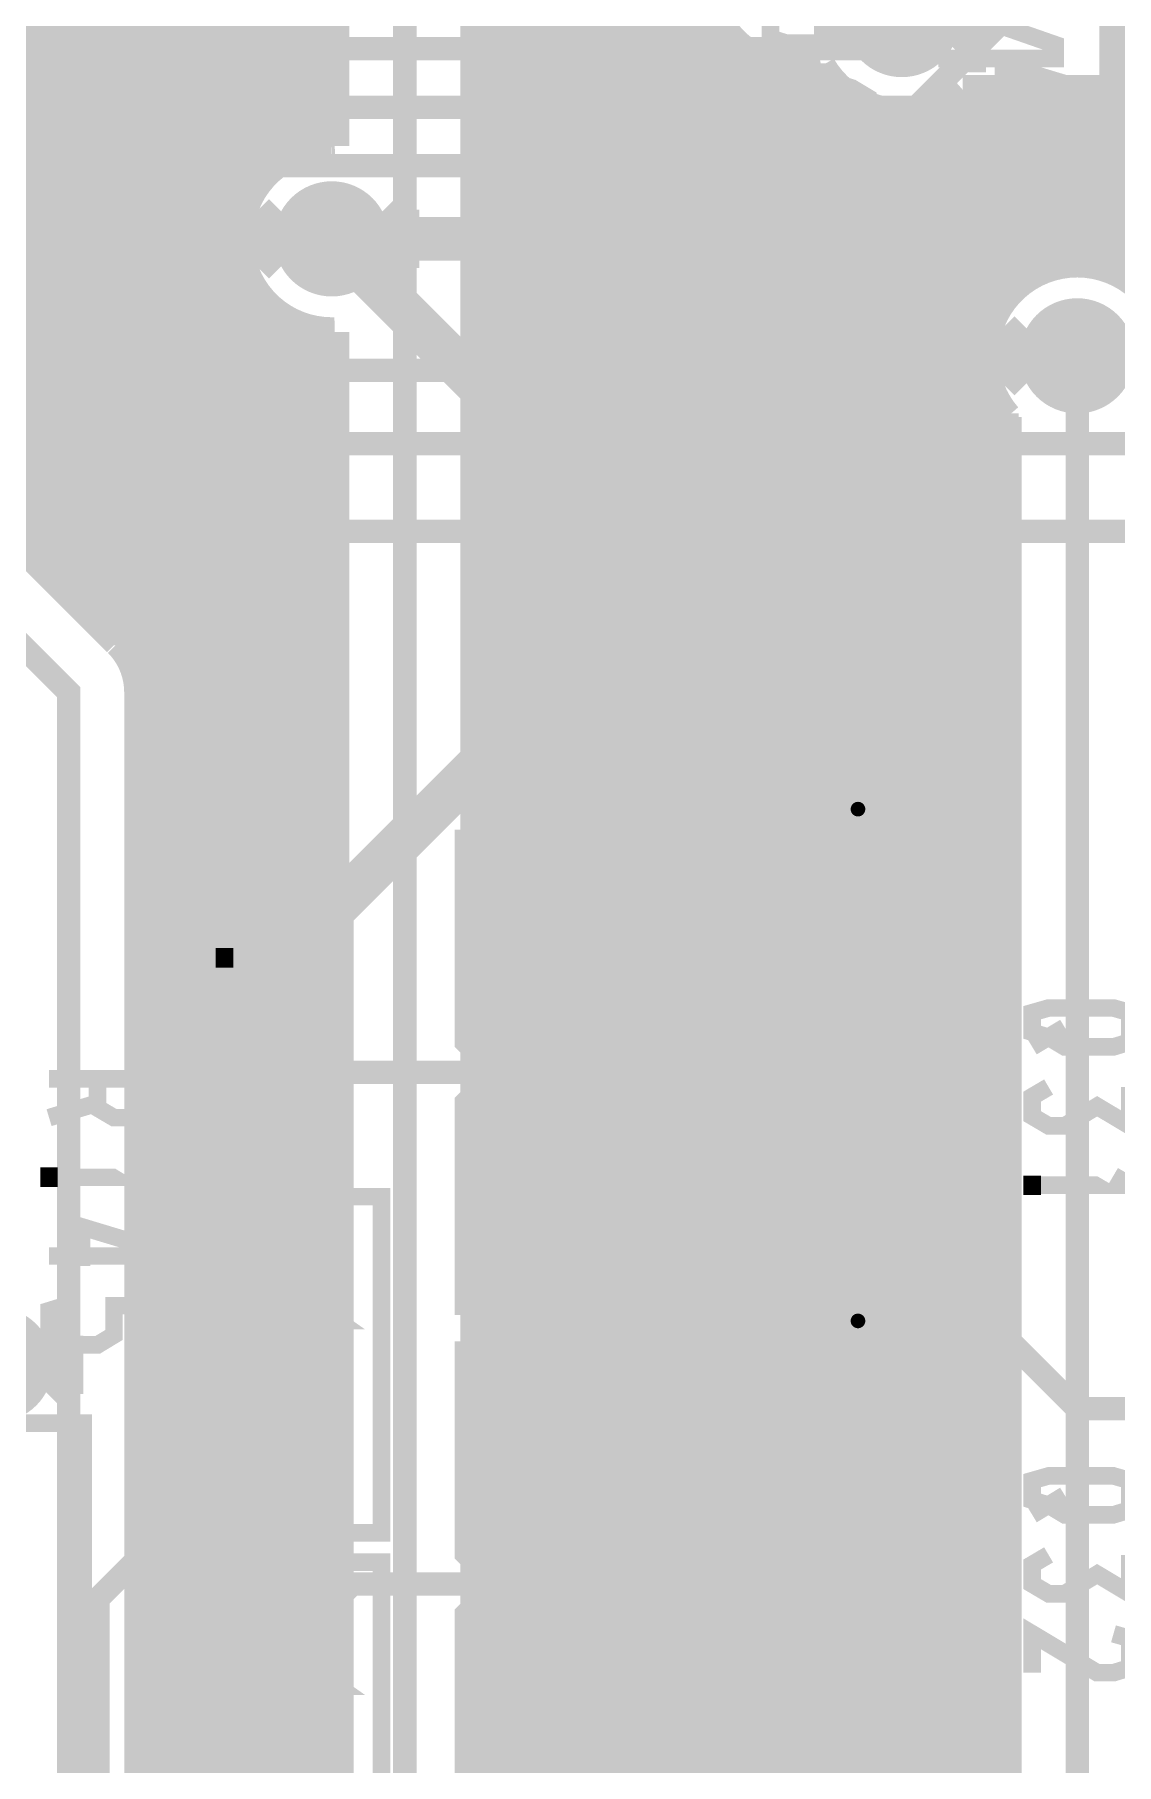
# Model space of a CAD drawing. Extents: x -10 to 131, y -93 to 209.
# Drawn here: x 3.51 to 12.91, y -7.28 to 7.74 of the extents above; entities that cross this region are included whole.
import ezdxf

# ---------------------------------------------------------------- set-up
doc = ezdxf.new("R2010")
doc.units = 0
doc.header["$MEASUREMENT"] = 0
doc.layers.get('0').update_dxf_attribs({"linetype": 'CONTINUOUS'})
for name, color, linetype in [('22-303-0_AST', 7, 'CONTINUOUS'), ('22-303-0_BOT', 2, 'CONTINUOUS'), ('22-303-0_DRD', 6, 'CONTINUOUS'), ('22-303-0_DRL', 1, 'CONTINUOUS'), ('22-303-0_GND', 3, 'CONTINUOUS'), ('22-303-0_IN1', 10, 'CONTINUOUS'), ('22-303-0_SMT', 9, 'CONTINUOUS'), ('22-303-0_SPT', 11, 'CONTINUOUS'), ('22-303-0_SST', 8, 'CONTINUOUS'), ('22-303-0_TOP', 15, 'CONTINUOUS'), ('THRUHOLE_TAP', 2, 'CONTINUOUS')]:
    doc.layers.add(name, color=color, linetype=linetype)

# ---------------------------------------------------------------- blocks, each defined once
blk = doc.blocks.new('ROUND_70')
at = {"const_width": 0.29972}
blk.add_lwpolyline([(-0.14986, 0, 1), (0.14986, 0, 1)], format="xyb", close=True, dxfattribs=at)
blk = doc.blocks.new('ROUND_116')
at = {"const_width": 0.10033}
blk.add_lwpolyline([(-0.050164, 0, 1), (0.050164, 0, 1)], format="xyb", close=True, dxfattribs=at)
blk = doc.blocks.new('ROUND_117')
at = {"const_width": 0.10033}
blk.add_lwpolyline([(-0.050164, 0, 1), (0.050164, 0, 1)], format="xyb", close=True, dxfattribs=at)
blk = doc.blocks.new('ROUND_98')
at = {"const_width": 0.50038}
blk.add_lwpolyline([(-0.25019, 0, 1), (0.25019, 0, 1)], format="xyb", close=True, dxfattribs=at)
blk = doc.blocks.new('ROUND_100')
at = {"const_width": 0.50038}
blk.add_lwpolyline([(-0.25019, 0, 1), (0.25019, 0, 1)], format="xyb", close=True, dxfattribs=at)
blk = doc.blocks.new('ROUND_101')
at = {"const_width": 0.0635}
blk.add_lwpolyline([(-0.03175, 0, 1), (0.03175, 0, 1)], format="xyb", close=True, dxfattribs=at)
blk = doc.blocks.new('RECTANGLE_3')
blk.add_solid([(0.4826, 0.4064), (0.4826, -0.4064), (-0.4826, 0.4064), (-0.4826, -0.4064)])
blk = doc.blocks.new('RECTANGLE_17')
blk.add_solid([(0.635, 0.508), (0.635, -0.508), (-0.635, 0.508), (-0.635, -0.508)])
blk = doc.blocks.new('ROUND_108')
at = {"const_width": 0.10033}
blk.add_lwpolyline([(-0.050164, 0, 1), (0.050164, 0, 1)], format="xyb", close=True, dxfattribs=at)

msp = doc.modelspace()

# ---------------------------------------------------------------- linework, layer by layer
at = {"layer": '22-303-0_AST', "const_width": 0.1524}
for points in [[(11.70432, 7.4168), (11.70432, 7.89178), (12.3825, 7.65556), (12.3825, 7.53618), (11.3665, 7.53618)], [(11.811, -3.302), (7.239, -3.302), (7.239, -1.524), (7.493, -1.27), (7.239, -1.016), (7.239, 0.762), (11.811, 0.762), (11.811, -3.302)], [(8.99414, -0.47244), (8.82396, -0.5334), (8.82396, -0.76962), (8.99414, -0.82804), (9.16178, -0.94742), (9.66978, -0.94742), (9.83996, -0.889), (9.83996, -0.5334), (9.66978, -0.47244), (8.99414, -0.47244)], [(9.16178, -0.7112), (8.82396, -0.94742)], [(8.99414, -1.31064), (8.82396, -1.43002), (8.82396, -1.66624), (8.99414, -1.78562), (9.16178, -1.78562), (9.50214, -1.5494), (9.83996, -1.78562), (9.83996, -1.31064)], [(8.82396, -2.50444), (8.82396, -2.26822)], [(8.82396, -2.3876), (9.83996, -2.3876), (9.66978, -2.26822)], [(4.8895, -2.3495), (4.8895, -5.2705), (6.5278, -5.2705), (6.5278, -2.3495), (4.8895, -2.3495)], [(5.63626, -2.3495), (5.63626, -2.7051), (5.8039, -2.82448), (5.97408, -2.82448), (6.14426, -2.7051), (6.14426, -2.3495), (5.12826, -2.3495)], [(5.63626, -2.64668), (5.12826, -2.82448)], [(5.12826, -3.5433), (5.12826, -3.30708)], [(5.12826, -3.42646), (6.14426, -3.42646), (5.97408, -3.30708)], [(11.811, -7.747), (7.239, -7.747), (7.239, -5.969), (7.493, -5.715), (7.239, -5.461), (7.239, -3.683), (11.811, -3.683), (11.811, -7.747)], [(5.46608, -4.3815), (5.46608, -3.90906), (6.14426, -4.14528), (6.14426, -4.26466), (5.12826, -4.26466)], [(3.937, -9.652), (3.937, -4.318), (1.143, -4.318), (1.143, -9.652), (3.937, -9.652)], [(5.46608, -5.2197), (5.46608, -4.74726), (6.14426, -4.98348), (6.14426, -5.10286), (5.12826, -5.10286)], [(8.99414, -4.66344), (8.82396, -4.7244), (8.82396, -4.96062), (8.99414, -5.01904), (9.16178, -5.13842), (9.66978, -5.13842), (9.83996, -5.08), (9.83996, -4.7244), (9.66978, -4.66344), (8.99414, -4.66344)], [(9.16178, -4.9022), (8.82396, -5.13842)], [(4.8895, -5.5245), (4.8895, -8.4455), (6.5278, -8.4455), (6.5278, -5.5245), (4.8895, -5.5245)], [(5.63626, -5.5245), (5.63626, -5.8801), (5.8039, -5.99948), (5.97408, -5.99948), (6.14426, -5.8801), (6.14426, -5.5245), (5.12826, -5.5245)], [(8.99414, -5.50164), (8.82396, -5.62102), (8.82396, -5.85724), (8.99414, -5.97662), (9.16178, -5.97662), (9.50214, -5.7404), (9.83996, -5.97662), (9.83996, -5.50164)], [(5.63626, -5.82168), (5.12826, -5.99948)], [(8.82396, -6.81482), (8.82396, -6.33984), (9.50214, -6.81482), (9.66978, -6.81482), (9.83996, -6.7564), (9.83996, -6.4008), (9.66978, -6.33984)], [(5.12826, -6.7183), (5.12826, -6.48208)], [(5.12826, -6.60146), (6.14426, -6.60146), (5.97408, -6.48208)], [(5.46608, -7.5565), (5.46608, -7.08406), (6.14426, -7.32028), (6.14426, -7.43966), (5.12826, -7.43966)]]:
    msp.add_lwpolyline(points, dxfattribs=at)
at = {"layer": '22-303-0_BOT'}
for points, const_width in [([(14.986, -24.003), (13.843, -25.146), (4.826, -25.146), (3.81, -24.13), (3.81, 2.032), (-0.381, 6.223), (-0.381, 24.765), (-1.143, 25.527), (-1.143, 34.798), (1.524, 37.465), (1.524, 54.356), (5.969, 58.801), (5.969, 73.533), (6.604, 74.168), (6.604, 100.711)], 0.2032), ([(4.1656, 21.4884), (4.1656, 2.53746)], 0.254), ([(4.3942, 21.4884), (4.3942, 2.20472)], 0.254), ([(4.6228, 21.4884), (4.6228, -24.0792)], 0.254), ([(4.8514, 21.4884), (4.8514, -24.3078)], 0.254), ([(5.08, 21.38426), (5.08, -24.5364)], 0.254), ([(5.3086, 21.30552), (5.3086, 6.14934)], 0.254), ([(5.5372, 21.29282), (5.5372, 6.55066)], 0.254), ([(5.7658, 21.3487), (5.7658, 6.7056)], 0.254), ([(3.937, 17.25676), (3.937, 2.76606)], 0.254), ([(3.7084, 16.91894), (3.7084, 2.99466)], 0.254), ([(3.4798, 16.7767), (3.4798, 3.22326)], 0.254), ([(6.731, 14.478), (6.731, -24.003)], 0.2032), ([(5.9944, 14.14526), (5.9944, 6.7691)], 0.254), ([(6.1214, 13.94714), (6.1214, 6.77672)], 0.254), ([(7.3406, 11.0998), (7.3406, -23.47214)], 0.254), ([(7.366, 11.0744), (7.366, -23.50262)], 0.254), ([(7.5946, 10.8458), (7.5946, -24.5364)], 0.254), ([(7.8232, 10.6172), (7.8232, -24.5364)], 0.254), ([(8.0518, 10.3886), (8.0518, -24.5364)], 0.254), ([(8.2804, 10.16), (8.2804, -24.5364)], 0.254), ([(8.509, 9.9314), (8.509, -24.5364)], 0.254), ([(8.7376, 9.7028), (8.7376, -24.5364)], 0.254), ([(8.9662, 9.4742), (8.9662, -24.5364)], 0.254), ([(9.1948, 9.2456), (9.1948, -24.5364)], 0.254), ([(9.4234, 7.92226), (9.4234, -24.5364)], 0.254), ([(6.1214, 7.8232), (0.2286, 7.8232)], 0.254), ([(9.47674, 7.8232), (7.3406, 7.8232)], 0.254), ([(6.1214, 7.5946), (0.2286, 7.5946)], 0.254), ([(9.69518, 7.5946), (7.3406, 7.5946)], 0.254), ([(9.652, 7.62762), (9.652, -24.5364)], 0.254), ([(9.8806, 7.49554), (9.8806, -24.5364)], 0.254), ([(10.1092, 7.44728), (10.1092, -24.5364)], 0.254), ([(10.3378, 7.4676), (10.3378, -24.5364)], 0.254), ([(6.1214, 7.366), (0.2286, 7.366)], 0.254), ([(10.42162, 7.366), (7.3406, 7.366)], 0.254), ([(13.84554, 7.2644), (11.57732, 7.2644)], 0.254), ([(11.7094, 7.2644), (11.7094, -15.08252)], 0.254), ([(11.938, 7.2644), (11.938, 5.45084)], 0.254), ([(12.1666, 7.2644), (12.1666, 5.6515)], 0.254), ([(12.3952, 7.2644), (12.3952, 5.7404)], 0.254), ([(12.6238, 7.2644), (12.6238, 5.75818)], 0.254), ([(12.8524, 7.2644), (12.8524, 5.70992)], 0.254), ([(6.1214, 7.1374), (0.2286, 7.1374)], 0.254), ([(10.71626, 7.1374), (7.3406, 7.1374)], 0.254), ([(10.5664, 7.2263), (10.5664, -24.5364)], 0.254), ([(10.795, 7.10692), (10.795, -15.60576)], 0.254), ([(11.2522, 7.09168), (11.2522, -15.1257)], 0.254), ([(13.81252, 7.1374), (11.3792, 7.1374)], 0.254), ([(11.4808, 7.19074), (11.4808, -15.06982)], 0.254), ([(11.0236, 7.06628), (11.0236, -15.26794)], 0.254), ([(6.1214, 6.9088), (0.2286, 6.9088)], 0.254), ([(13.79982, 6.9088), (7.3406, 6.9088)], 0.254), ([(5.71246, 6.6802), (0.2286, 6.6802)], 0.254), ([(6.1214, 6.77672), (6.09607, 6.77553)], 0.254), ([(13.8557, 6.6802), (7.3406, 6.6802)], 0.254), ([(0.2286, 6.47446), (4.23418, 2.46888)], 0.254), ([(5.4483, 6.4516), (0.25146, 6.4516)], 0.254), ([(13.99794, 6.4516), (7.3406, 6.4516)], 0.254), ([(5.32892, 6.223), (0.48006, 6.223)], 0.254), ([(14.33576, 6.223), (7.3406, 6.223)], 0.254), ([(5.28828, 5.9944), (0.70866, 5.9944)], 0.254), ([(24.33828, 5.9944), (7.3406, 5.9944)], 0.254), ([(5.31368, 5.7658), (0.93726, 5.7658)], 0.254), ([(5.3086, 5.78866), (5.3086, -17.85366)], 0.254), ([(24.36368, 5.7658), (7.3406, 5.7658)], 0.254), ([(5.41274, 5.5372), (1.16586, 5.5372)], 0.254), ([(12.0142, 5.5372), (7.3406, 5.5372)], 0.254), ([(5.63118, 5.3086), (1.39446, 5.3086)], 0.254), ([(5.5372, 5.3848), (5.5372, -17.4498)], 0.254), ([(11.84656, 5.3086), (7.3406, 5.3086)], 0.254), ([(5.7658, 5.2324), (5.7658, -17.2974)], 0.254), ([(5.9944, 5.16636), (5.9944, -17.23136)], 0.254), ([(6.096, 5.16128), (6.12139, 5.16168)], 0.254), ([(6.1214, 5.16128), (6.1214, -17.22628)], 0.254), ([(6.1214, 5.08), (1.62306, 5.08)], 0.254), ([(11.77544, 5.08), (7.3406, 5.08)], 0.254), ([(6.1214, 4.8514), (1.85166, 4.8514)], 0.254), ([(11.77036, 4.8514), (7.3406, 4.8514)], 0.254), ([(12.573, 4.953), (12.573, -21.717), (13.081, -22.225)], 0.2032), ([(6.1214, 4.6228), (2.08026, 4.6228)], 0.254), ([(11.8364, 4.6228), (7.3406, 4.6228)], 0.254), ([(6.1214, 4.3942), (2.30886, 4.3942)], 0.254), ([(11.9634, 4.3942), (7.3406, 4.3942)], 0.254), ([(11.938, 4.45262), (11.938, -15.16126)], 0.254), ([(11.9634, 4.42214), (11.9634, -15.1765)], 0.254), ([(6.1214, 4.1656), (2.53746, 4.1656)], 0.254), ([(11.9634, 4.1656), (7.3406, 4.1656)], 0.254), ([(6.1214, 3.937), (2.76606, 3.937)], 0.254), ([(11.9634, 3.937), (7.3406, 3.937)], 0.254), ([(6.1214, 3.7084), (2.99466, 3.7084)], 0.254), ([(11.9634, 3.7084), (7.3406, 3.7084)], 0.254), ([(6.1214, 3.4798), (3.22326, 3.4798)], 0.254), ([(11.9634, 3.4798), (7.3406, 3.4798)], 0.254), ([(6.1214, 3.2512), (3.45186, 3.2512)], 0.254), ([(11.9634, 3.2512), (7.3406, 3.2512)], 0.254), ([(6.1214, 3.0226), (3.68046, 3.0226)], 0.254), ([(11.9634, 3.0226), (7.3406, 3.0226)], 0.254), ([(6.1214, 2.794), (3.90906, 2.794)], 0.254), ([(11.9634, 2.794), (7.3406, 2.794)], 0.254), ([(6.1214, 2.5654), (4.13766, 2.5654)], 0.254), ([(11.9634, 2.5654), (7.3406, 2.5654)], 0.254), ([(6.1214, 2.3368), (4.33832, 2.3368)], 0.254), ([(11.9634, 2.3368), (7.3406, 2.3368)], 0.254), ([(6.1214, 2.1082), (4.41452, 2.1082)], 0.254), ([(4.4196, 2.032), (4.4196, -23.876)], 0.254), ([(11.9634, 2.1082), (7.3406, 2.1082)], 0.254), ([(6.1214, 1.8796), (4.4196, 1.8796)], 0.254), ([(11.9634, 1.8796), (7.3406, 1.8796)], 0.254), ([(6.1214, 1.651), (4.4196, 1.651)], 0.254), ([(11.9634, 1.651), (7.3406, 1.651)], 0.254), ([(6.1214, 1.4224), (4.4196, 1.4224)], 0.254), ([(11.9634, 1.4224), (7.3406, 1.4224)], 0.254), ([(6.1214, 1.1938), (4.4196, 1.1938)], 0.254), ([(11.9634, 1.1938), (7.3406, 1.1938)], 0.254), ([(6.1214, 0.9652), (4.4196, 0.9652)], 0.254), ([(11.9634, 0.9652), (7.3406, 0.9652)], 0.254), ([(6.1214, 0.7366), (4.4196, 0.7366)], 0.254), ([(11.9634, 0.7366), (7.3406, 0.7366)], 0.254), ([(6.1214, 0.508), (4.4196, 0.508)], 0.254), ([(11.9634, 0.508), (7.3406, 0.508)], 0.254), ([(6.1214, 0.2794), (4.4196, 0.2794)], 0.254), ([(11.9634, 0.2794), (7.3406, 0.2794)], 0.254), ([(6.1214, 0.0508), (4.4196, 0.0508)], 0.254), ([(11.9634, 0.0508), (7.3406, 0.0508)], 0.254), ([(6.1214, -0.1778), (4.4196, -0.1778)], 0.254), ([(11.9634, -0.1778), (7.3406, -0.1778)], 0.254), ([(6.1214, -0.4064), (4.4196, -0.4064)], 0.254), ([(11.9634, -0.4064), (7.3406, -0.4064)], 0.254), ([(6.1214, -0.635), (4.4196, -0.635)], 0.254), ([(11.9634, -0.635), (7.3406, -0.635)], 0.254), ([(6.1214, -0.8636), (4.4196, -0.8636)], 0.254), ([(11.9634, -0.8636), (7.3406, -0.8636)], 0.254), ([(6.1214, -1.0922), (4.4196, -1.0922)], 0.254), ([(11.9634, -1.0922), (7.3406, -1.0922)], 0.254), ([(6.1214, -1.3208), (4.4196, -1.3208)], 0.254), ([(11.9634, -1.3208), (7.3406, -1.3208)], 0.254), ([(6.1214, -1.5494), (4.4196, -1.5494)], 0.254), ([(11.9634, -1.5494), (7.3406, -1.5494)], 0.254), ([(6.1214, -1.778), (4.4196, -1.778)], 0.254), ([(11.9634, -1.778), (7.3406, -1.778)], 0.254), ([(6.1214, -2.0066), (4.4196, -2.0066)], 0.254), ([(11.9634, -2.0066), (7.3406, -2.0066)], 0.254), ([(6.1214, -2.2352), (4.4196, -2.2352)], 0.254), ([(11.9634, -2.2352), (7.3406, -2.2352)], 0.254), ([(6.1214, -2.4638), (4.4196, -2.4638)], 0.254), ([(11.9634, -2.4638), (7.3406, -2.4638)], 0.254), ([(6.1214, -2.6924), (4.4196, -2.6924)], 0.254), ([(11.9634, -2.6924), (7.3406, -2.6924)], 0.254), ([(6.1214, -2.921), (4.4196, -2.921)], 0.254), ([(11.9634, -2.921), (7.3406, -2.921)], 0.254), ([(6.1214, -3.1496), (4.4196, -3.1496)], 0.254), ([(11.9634, -3.1496), (7.3406, -3.1496)], 0.254), ([(6.1214, -3.3782), (4.4196, -3.3782)], 0.254), ([(11.9634, -3.3782), (7.3406, -3.3782)], 0.254), ([(6.1214, -3.6068), (4.4196, -3.6068)], 0.254), ([(11.9634, -3.6068), (7.3406, -3.6068)], 0.254), ([(6.1214, -3.8354), (4.4196, -3.8354)], 0.254), ([(11.9634, -3.8354), (7.3406, -3.8354)], 0.254), ([(6.1214, -4.064), (4.4196, -4.064)], 0.254), ([(11.9634, -4.064), (7.3406, -4.064)], 0.254), ([(6.1214, -4.2926), (4.4196, -4.2926)], 0.254), ([(11.9634, -4.2926), (7.3406, -4.2926)], 0.254), ([(6.1214, -4.5212), (4.4196, -4.5212)], 0.254), ([(11.9634, -4.5212), (7.3406, -4.5212)], 0.254), ([(6.1214, -4.7498), (4.4196, -4.7498)], 0.254), ([(11.9634, -4.7498), (7.3406, -4.7498)], 0.254), ([(6.1214, -4.9784), (4.4196, -4.9784)], 0.254), ([(11.9634, -4.9784), (7.3406, -4.9784)], 0.254), ([(6.1214, -5.207), (4.4196, -5.207)], 0.254), ([(11.9634, -5.207), (7.3406, -5.207)], 0.254), ([(6.1214, -5.4356), (4.4196, -5.4356)], 0.254), ([(11.9634, -5.4356), (7.3406, -5.4356)], 0.254), ([(6.1214, -5.6642), (4.4196, -5.6642)], 0.254), ([(11.9634, -5.6642), (7.3406, -5.6642)], 0.254), ([(6.1214, -5.8928), (4.4196, -5.8928)], 0.254), ([(11.9634, -5.8928), (7.3406, -5.8928)], 0.254), ([(6.1214, -6.1214), (4.4196, -6.1214)], 0.254), ([(11.9634, -6.1214), (7.3406, -6.1214)], 0.254), ([(6.1214, -6.35), (4.4196, -6.35)], 0.254), ([(11.9634, -6.35), (7.3406, -6.35)], 0.254), ([(6.1214, -6.5786), (4.4196, -6.5786)], 0.254), ([(11.9634, -6.5786), (7.3406, -6.5786)], 0.254), ([(6.1214, -6.8072), (4.4196, -6.8072)], 0.254), ([(11.9634, -6.8072), (7.3406, -6.8072)], 0.254), ([(6.1214, -7.0358), (4.4196, -7.0358)], 0.254), ([(11.9634, -7.0358), (7.3406, -7.0358)], 0.254), ([(6.1214, -7.2644), (4.4196, -7.2644)], 0.254), ([(11.9634, -7.2644), (7.3406, -7.2644)], 0.254)]:
    msp.add_lwpolyline(points, dxfattribs=dict(at, const_width=const_width))
at = {"layer": '22-303-0_BOT', "const_width": 0.254}
for points in [[(9.35228, 8.255, 0.4142136), (10.16, 7.44728)], [(10.16, 7.44728, 0.0595986), (10.35052, 7.47007)], [(10.34796, 7.47014, 0.2682036), (11.049, 7.06374)], [(11.049, 7.06628, 0.1804434), (11.578, 7.26361)], [(6.096, 6.77672, 0.4142136), (5.28828, 5.969)], [(5.28828, 5.969, 0.4142136), (6.096, 5.16128)], [(12.573, 5.76072, 0.4142136), (11.76528, 4.953)], [(13.38072, 4.953, 0.4142136), (12.573, 5.76072)], [(11.76528, 4.953, 0.181057), (11.96387, 4.42255)], [(4.4196, 2.032, 0.1989124), (4.24105, 2.46305)]]:
    msp.add_lwpolyline(points, format="xyb", dxfattribs=at)
at = {"layer": '22-303-0_DRD', "const_width": 0.254}
for points in [[(10.414, 7.62), (11.049, 8.255)], [(11.049, 8.255), (11.684, 7.62)], [(10.414, 8.128), (10.414, 7.62)], [(11.049, 7.493), (10.414, 8.128)], [(11.684, 8.128), (11.049, 7.493)], [(11.684, 7.62), (11.684, 8.128)], [(5.461, 5.715), (6.096, 6.35)], [(6.096, 6.35), (6.731, 5.715)], [(5.461, 6.223), (5.461, 5.715)], [(6.096, 5.588), (5.461, 6.223)], [(6.731, 6.223), (6.096, 5.588)], [(6.731, 5.715), (6.731, 6.223)], [(11.938, 4.699), (12.573, 5.334)], [(12.573, 5.334), (13.208, 4.699)], [(11.938, 5.207), (11.938, 4.699)], [(12.573, 4.572), (11.938, 5.207)], [(13.208, 5.207), (12.573, 4.572)], [(10.033, 0.762), (10.668, 1.397)], [(10.033, 0.762), (10.668, 1.397)], [(10.033, 0.762), (10.668, 1.397)], [(10.668, 1.397), (11.303, 0.762)], [(10.668, 1.397), (11.303, 0.762)], [(10.668, 1.397), (11.303, 0.762)], [(10.033, 1.27), (10.033, 0.762)], [(10.668, 0.635), (10.033, 1.27)], [(10.033, 1.27), (10.033, 0.762)], [(10.668, 0.635), (10.033, 1.27)], [(10.033, 1.27), (10.033, 0.762)], [(10.668, 0.635), (10.033, 1.27)], [(11.303, 1.27), (10.668, 0.635)], [(11.303, 1.27), (10.668, 0.635)], [(11.303, 1.27), (10.668, 0.635)], [(11.303, 0.762), (11.303, 1.27)], [(11.303, 0.762), (11.303, 1.27)], [(11.303, 0.762), (11.303, 1.27)], [(10.033, -3.683), (10.668, -3.048)], [(10.033, -3.683), (10.668, -3.048)], [(10.668, -3.048), (11.303, -3.683)], [(10.668, -3.048), (11.303, -3.683)], [(10.033, -3.175), (10.033, -3.683)], [(10.668, -3.81), (10.033, -3.175)], [(10.033, -3.175), (10.033, -3.683)], [(10.668, -3.81), (10.033, -3.175)], [(11.303, -3.175), (10.668, -3.81)], [(11.303, -3.175), (10.668, -3.81)], [(11.303, -3.683), (11.303, -3.175)], [(11.303, -3.683), (11.303, -3.175)], [(3.175, -3.429), (3.81, -4.064)], [(3.81, -3.556), (3.175, -4.191)], [(3.81, -4.064), (3.81, -3.556)]]:
    msp.add_lwpolyline(points, dxfattribs=at)
at = {"layer": '22-303-0_IN1', "const_width": 0.381}
for points in [[(6.096, 5.969), (9.017, 3.048), (12.954, 6.985), (12.954, 10.16)], [(6.096, -18.034), (6.096, 0.127), (9.017, 3.048), (12.954, 6.985), (12.954, 10.16)]]:
    msp.add_lwpolyline(points, dxfattribs=at)
at = {"layer": '22-303-0_SST', "const_width": 0.1524}
for points in [[(10.04824, 8.00862), (9.90854, 7.96544), (9.90854, 7.71144), (10.04824, 7.66826), (10.33272, 7.66826), (10.47242, 7.75462), (10.47242, 8.00862), (10.75436, 8.00862), (10.75436, 7.66826)], [(11.93292, 7.1374), (11.93292, 7.47776), (12.4968, 7.30758), (12.4968, 7.22376), (11.65098, 7.22376)], [(9.90854, 7.19582), (10.04824, 7.27964), (10.19048, 7.32282), (10.47242, 7.32282), (10.61466, 7.27964), (10.75436, 7.19582), (10.75436, 7.10946), (10.61466, 7.02564), (10.47242, 6.98246), (10.19048, 6.98246), (10.04824, 7.02564), (9.90854, 7.10946), (9.90854, 7.19582)], [(11.811, -3.302), (11.811, 0.762), (7.239, 0.762), (7.239, -1.016), (7.493, -1.27), (7.239, -1.524), (7.239, -3.302), (11.811, -3.302)], [(5.58546, 0.57912), (5.58546, 0.32512), (5.7277, 0.23876), (5.8674, 0.23876), (6.00964, 0.32512), (6.00964, 0.57912), (5.16382, 0.57912)], [(5.58546, 0.36576), (5.16382, 0.23876)], [(5.16382, -0.36068), (5.16382, -0.1905)], [(5.16382, -0.27686), (6.00964, -0.27686), (5.8674, -0.1905)], [(5.44576, -1.04648), (5.44576, -0.70612), (6.00964, -0.8763), (6.00964, -0.96012), (5.16382, -0.96012)], [(12.32408, -0.7112), (12.18184, -0.75184), (12.18184, -0.92202), (12.32408, -0.9652), (12.46378, -1.04902), (12.88796, -1.04902), (13.0302, -1.00584), (13.0302, -0.75184), (12.88796, -0.7112), (12.32408, -0.7112)], [(12.46378, -0.87884), (12.18184, -1.04902)], [(4.06146, -1.32588), (4.06146, -1.57988), (4.2037, -1.6637), (4.3434, -1.6637), (4.48564, -1.57988), (4.48564, -1.32588), (3.63982, -1.32588)], [(5.44576, -1.73228), (5.44576, -1.39192), (6.00964, -1.5621), (6.00964, -1.64592), (5.16382, -1.64592)], [(12.32408, -1.397), (12.18184, -1.48082), (12.18184, -1.651), (12.32408, -1.73482), (12.46378, -1.73482), (12.74572, -1.56464), (13.0302, -1.73482), (13.0302, -1.397)], [(4.06146, -1.5367), (3.63982, -1.6637)], [(3.63982, -2.26568), (3.63982, -2.0955)], [(3.63982, -2.18186), (4.48564, -2.18186), (4.3434, -2.0955)], [(12.18184, -2.3368), (12.18184, -2.16662)], [(12.18184, -2.25044), (13.0302, -2.25044), (12.88796, -2.16662)], [(4.8895, -2.3495), (4.8895, -5.2705), (6.5278, -5.2705), (6.5278, -2.3495), (4.8895, -2.3495)], [(3.92176, -2.95148), (3.92176, -2.61112), (4.48564, -2.7813), (4.48564, -2.86512), (3.63982, -2.86512)], [(3.77952, -3.29692), (3.63982, -3.3401), (3.63982, -3.5941), (3.77952, -3.63728), (4.06146, -3.63728), (4.2037, -3.55092), (4.2037, -3.29692), (4.48564, -3.29692), (4.48564, -3.63728)], [(11.811, -7.747), (11.811, -3.683), (7.239, -3.683), (7.239, -5.461), (7.493, -5.715), (7.239, -5.969), (7.239, -7.747), (11.811, -7.747)], [(3.937, -9.652), (1.143, -9.652), (1.143, -4.318), (3.937, -4.318), (3.937, -9.652)], [(12.32408, -4.7752), (12.18184, -4.81584), (12.18184, -4.98602), (12.32408, -5.0292), (12.46378, -5.11302), (12.88796, -5.11302), (13.0302, -5.06984), (13.0302, -4.81584), (12.88796, -4.7752), (12.32408, -4.7752)], [(12.46378, -4.94284), (12.18184, -5.11302)], [(12.32408, -5.461), (12.18184, -5.54482), (12.18184, -5.715), (12.32408, -5.79882), (12.46378, -5.79882), (12.74572, -5.62864), (13.0302, -5.79882), (13.0302, -5.461)], [(4.8895, -5.5245), (4.8895, -8.4455), (6.5278, -8.4455), (6.5278, -5.5245), (4.8895, -5.5245)], [(12.18184, -6.48462), (12.18184, -6.1468), (12.74572, -6.48462), (12.88796, -6.48462), (13.0302, -6.44144), (13.0302, -6.18744), (12.88796, -6.1468)]]:
    msp.add_lwpolyline(points, dxfattribs=at)
at = {"layer": '22-303-0_TOP'}
for points, const_width in [([(-1.905, 7.239), (-1.778, 7.112), (11.176, 7.112), (12.319, 8.255), (21.082, 8.255), (21.463, 8.636), (22.733, 8.636)], 0.2032), ([(11.049, 7.874), (10.795, 7.62), (-1.397, 7.62), (-2.032, 8.255), (-3.81, 8.255)], 0.2032), ([(14.605, 6.985), (14.224, 6.604), (-3.048, 6.604), (-3.175, 6.731)], 0.2032), ([(25.146, 5.969), (6.096, 5.969)], 0.381), ([(-4.191, 5.715), (-3.302, 4.826), (12.446, 4.826), (12.573, 4.953)], 0.2032), ([(26.289, 4.191), (-4.826, 4.191)], 0.2032), ([(28.448, 2.54), (18.034, 2.54), (17.145, 3.429), (-4.191, 3.429)], 0.2032), ([(10.668, 1.016), (10.668, -0.254)], 0.381), ([(10.668, 1.016), (10.668, -0.254)], 0.381), ([(10.668, 1.016), (10.668, -0.254)], 0.381), ([(5.715, -3.0988), (5.715, -1.778), (6.223, -1.27), (8.382, -1.27)], 0.2032), ([(27.686, -3.81), (27.305, -4.191), (12.573, -4.191), (10.668, -2.286)], 0.2032), ([(10.668, -4.699), (10.668, -3.429)], 0.381), ([(10.668, -4.699), (10.668, -3.429)], 0.381), ([(5.715, -4.5212), (5.3848, -4.5212), (4.064, -5.842), (4.064, -11.811), (2.54, -13.335), (2.54, -14.859)], 0.2032), ([(8.382, -5.715), (6.2738, -5.715), (5.715, -6.2738)], 0.2032), ([(10.668, -6.731), (12.573, -8.636), (27.813, -8.636), (28.194, -9.017)], 0.2032)]:
    msp.add_lwpolyline(points, dxfattribs=dict(at, const_width=const_width))

# ---------------------------------------------------------------- block references
at = {"layer": '22-303-0_BOT'}
for p in [(11.049, 7.874), (6.096, 5.969), (12.573, 4.953), (10.668, 1.016), (10.668, -3.429)]:
    msp.add_blockref('ROUND_70', p, dxfattribs=at)
at = {"layer": '22-303-0_DRL'}
for name, p in [('ROUND_117', (6.096, 5.969)), ('ROUND_116', (12.573, 4.953)), ('ROUND_117', (10.668, 1.016)), ('ROUND_117', (10.668, -3.429))]:
    msp.add_blockref(name, p, dxfattribs=at)
at = {"layer": '22-303-0_GND'}
for name, p in [('ROUND_98', (11.049, 7.874)), ('ROUND_100', (6.096, 5.969)), ('ROUND_98', (12.573, 4.953)), ('ROUND_101', (10.668, 1.016)), ('ROUND_100', (3.175, -3.81)), ('ROUND_101', (10.668, -3.429))]:
    msp.add_blockref(name, p, dxfattribs=at)
at = {"layer": '22-303-0_IN1'}
for p in [(11.049, 7.874), (6.096, 5.969), (12.573, 4.953), (10.668, 1.016), (10.668, -3.429)]:
    msp.add_blockref('ROUND_70', p, dxfattribs=at)
at = {"layer": '22-303-0_SMT'}
for name, p in [('RECTANGLE_17', (10.668, -0.254)), ('RECTANGLE_17', (8.382, -1.27)), ('RECTANGLE_17', (10.668, -2.286)), ('RECTANGLE_3', (5.715, -3.0988)), ('RECTANGLE_3', (5.715, -4.5212)), ('RECTANGLE_17', (10.668, -4.699)), ('RECTANGLE_17', (8.382, -5.715)), ('RECTANGLE_3', (5.715, -6.2738)), ('RECTANGLE_17', (10.668, -6.731))]:
    msp.add_blockref(name, p, dxfattribs=at)
at = {"layer": '22-303-0_SPT'}
for name, p in [('RECTANGLE_17', (10.668, -0.254)), ('RECTANGLE_17', (8.382, -1.27)), ('RECTANGLE_17', (10.668, -2.286)), ('RECTANGLE_3', (5.715, -3.0988)), ('RECTANGLE_3', (5.715, -4.5212)), ('RECTANGLE_17', (10.668, -4.699)), ('RECTANGLE_17', (8.382, -5.715)), ('RECTANGLE_3', (5.715, -6.2738)), ('RECTANGLE_17', (10.668, -6.731))]:
    msp.add_blockref(name, p, dxfattribs=at)
at = {"layer": '22-303-0_TOP'}
for name, p in [('ROUND_70', (11.049, 7.874)), ('ROUND_70', (6.096, 5.969)), ('ROUND_70', (12.573, 4.953)), ('ROUND_70', (10.668, 1.016)), ('RECTANGLE_17', (10.668, -0.254)), ('RECTANGLE_17', (8.382, -1.27)), ('RECTANGLE_17', (10.668, -2.286)), ('RECTANGLE_3', (5.715, -3.0988)), ('ROUND_70', (10.668, -3.429)), ('RECTANGLE_3', (5.715, -4.5212)), ('RECTANGLE_17', (10.668, -4.699)), ('RECTANGLE_17', (8.382, -5.715)), ('RECTANGLE_3', (5.715, -6.2738)), ('RECTANGLE_17', (10.668, -6.731))]:
    msp.add_blockref(name, p, dxfattribs=at)
at = {"layer": 'THRUHOLE_TAP'}
for p in [(6.096, 5.969), (12.573, 4.953), (10.668, 1.016), (10.668, -3.429)]:
    msp.add_blockref('ROUND_108', p, dxfattribs=at)

doc.saveas('drawing.dxf')
